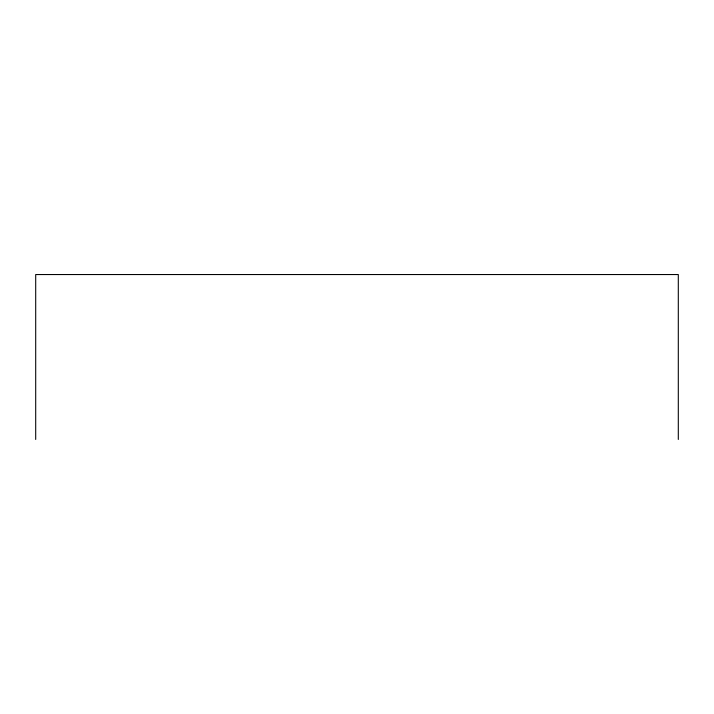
<?xml version="1.0" encoding="UTF-8"?>
<svg xmlns="http://www.w3.org/2000/svg" width="714" height="714" viewBox="0 0 714 714"><rect width="100%" height="100%" fill="white"/><g stroke="black" fill="none" stroke-linecap="round" stroke-linejoin="round"><path stroke-width="1.07" d="M678.3 439.458L678.3 274.542L35.7 274.542L35.7 439.458"/></g></svg>
